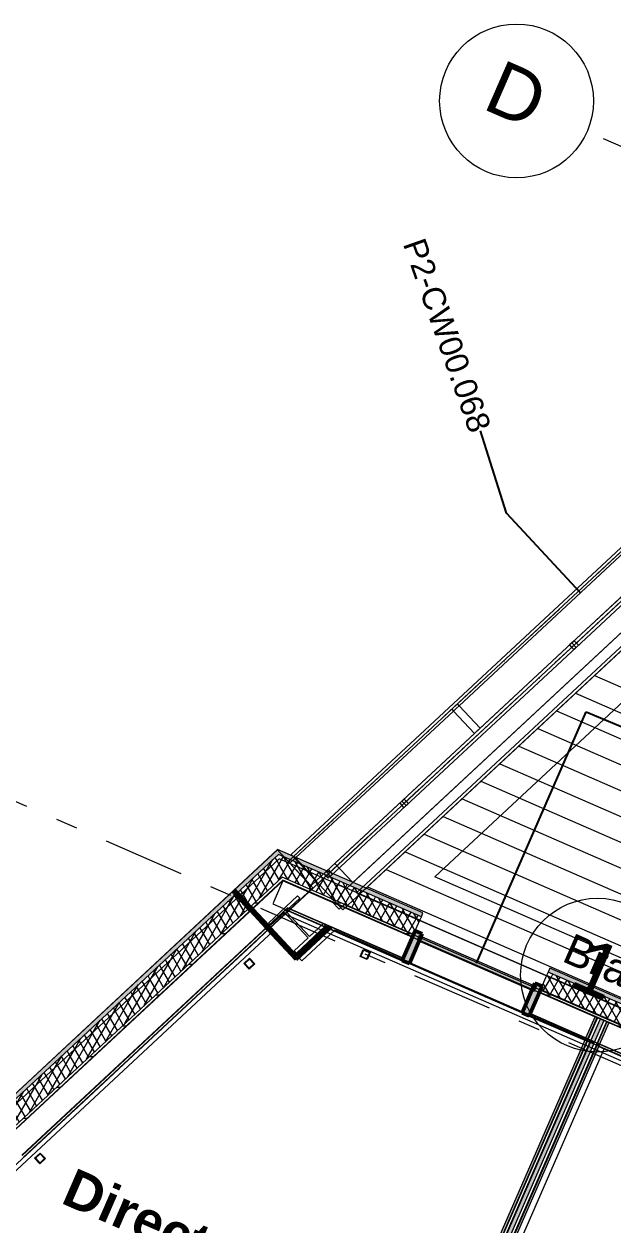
# Model space of a CAD drawing. Header units: millimetres. Extents: x -50172 to 90294, y -80883 to 956680.
# Drawn here: x -4862 to -1032, y -6295 to 1514 of the extents above; entities that cross this region are included whole.
import ezdxf
from ezdxf.enums import TextEntityAlignment as Align

# ---------------------------------------------------------------- set-up
doc = ezdxf.new("R2010")
doc.units = ezdxf.units.MM
doc.header["$MEASUREMENT"] = 0
doc.linetypes.add('Dot & Dashed', pattern=[670.277762, 352.777767, -176.388884, 0, -141.111112])
doc.linetypes.add('Double Dashed', pattern=[1093.611073, 529.166651, -211.666656, 141.111112, -211.666656])
for name, color, linetype in [('A-15-MG_Structural_Grid', 7, 'Continuous'), ('A-25-M_Wall_Int', 7, 'Continuous'), ('COLUMN.IFC Import', 7, 'Continuous'), ('New_A-05-M_Gross_Int_Circulation', 7, 'Continuous'), ('New_A-15-MG_Structural_Grid_Phase_2', 7, 'Continuous'), ('New_A-20-M_Floor_Slab', 7, 'Continuous'), ('New_A-25-M_Curtain_Wall', 7, 'Continuous'), ('New_A-25-M_Wall_Ext', 7, 'Continuous'), ('New_A-25-M_Wall_Int', 7, 'Continuous'), ('New_A-35-M_FFE-Zone', 7, 'Continuous'), ('New_ArchiCAD Windows', 7, 'Continuous')]:
    doc.layers.add(name, color=color, linetype=linetype)
for name, color, linetype, lineweight, true_color in [('A-15-MG_Structural_Grid_Pen_No__163', 7, 'Continuous', 0, 0x750077), ('A-25-M_Curtain_Wall_Pen_No__46', 7, 'Continuous', 35, 0x444444), ('A-25-M_Wall_Ext_Pen_No__107', 7, 'Continuous', 15, 0xa6a6a6), ('A-25-M_Wall_Ext_Pen_No__27', 7, 'Continuous', 50, 0x2a2a2a), ('A-25-M_Wall_Int_Pen_No__107', 7, 'Continuous', 15, 0xa6a6a6), ('A-25-M_Wall_Int_Pen_No__27', 7, 'Continuous', 50, 0x2a2a2a), ('New_A-05-M_Gross_Int_Circulation_Pen_No__74', 7, 'Continuous', 20, 0x606060), ('New_A-15-MG_Structural_Grid_Phase_2_Pen_No__222', 7, 'Continuous', 13, 0x65af33), ('New_A-25-M_Curtain_Wall_Pen_No__144', 7, 'Continuous', 0, 0xc8c8c8), ('New_A-25-M_Curtain_Wall_Pen_No__165', 7, 'Continuous', 0, 0x006060), ('New_A-25-M_Curtain_Wall_Pen_No__27', 7, 'Continuous', 50, 0x2a2a2a), ('New_A-25-M_Curtain_Wall_Pen_No__69', 7, 'Continuous', 20, 0x606060), ('New_A-25-M_Wall_Ext_Pen_No__107', 7, 'Continuous', 15, 0xa6a6a6), ('New_A-25-M_Wall_Ext_Pen_No__64', 7, 'Continuous', 20, 0x606060), ('New_A-25-M_Wall_Int_Pen_No__107', 7, 'Continuous', 15, 0xa6a6a6), ('New_A-35-M_FFE-Zone_Pen_No__74', 7, 'Continuous', 20, 0x606060)]:
    doc.layers.add(name, color=color, linetype=linetype, lineweight=lineweight, true_color=true_color)
for name, color, linetype, lineweight in [('A-25-M_Curtain_Wall_Pen_No__85', 8, 'Continuous', 20), ('COLUMN.IFC Import_Pen_No__2', 8, 'Continuous', 15), ('New_A-20-M_Floor_Slab_Pen_No__89', 8, 'Continuous', 20), ('New_A-25-M_Curtain_Wall_Pen_No__1', 7, 'Continuous', 13), ('New_A-25-M_Curtain_Wall_Pen_No__87', 8, 'Continuous', 20), ('New_A-25-M_Curtain_Wall_Pen_No__90', 8, 'Continuous', 20), ('New_A-25-M_Wall_Ext_Pen_No__1', 7, 'Continuous', 13), ('New_A-25-M_Wall_Ext_Pen_No__16', 7, 'Continuous', 20), ('New_A-25-M_Wall_Ext_Pen_No__87', 8, 'Continuous', 20), ('New_A-25-M_Wall_Ext_Pen_No__89', 8, 'Continuous', 20), ('New_A-25-M_Wall_Int_Pen_No__1', 7, 'Continuous', 13), ('New_A-95-P_Drawing_Pen_No__101', 252, 'Continuous', 15), ('New_A-95-P_Text_1_50_GA_Pen_No__1', 7, 'Continuous', 13), ('New_ArchiCAD Windows_Pen_No__1', 7, 'Continuous', 13), ('New_ArchiCAD Zone Stamps_Pen_No__9', 7, 'Continuous', 13)]:
    doc.layers.add(name, color=color, linetype=linetype, lineweight=lineweight)
doc.styles.add('GENERATED_STYLE_2', font='')
doc.styles.add('GENERATED_STYLE_3', font='')
doc.styles.add('GENERATED_STYLE_4', font='')
doc.styles.get('GENERATED_STYLE_2').set_extended_font_data('Arial', bold=True)
doc.styles.get('GENERATED_STYLE_3').set_extended_font_data('Arial')
doc.styles.get('GENERATED_STYLE_4').set_extended_font_data('Swis721 BT')
doc.dimstyles.new('GENERATED_STYLE__3', dxfattribs={"dimtxt": 0.18, "dimasz": 273.6, "dimexe": 0.18, "dimexo": 0.0625, "dimgap": 0.09, "dimtad": 0, "dimtih": 1, "dimtoh": 1, "dimdec": 4, "dimzin": 0, "dimdsep": 46, "dimcen": 0.09, "dimadec": 0, "dimazin": 0, "dimtfac": 1, "dimtdec": 4, "dimtmove": 0, "dimatfit": 3, "dimldrblk": 'ARROWHEAD_5', "dimfxl": 1, "dimtolj": 1, "dimtzin": 0, "dimarcsym": 0})
pattern_1 = [(60, (0, 0), (-43.30127, 25), []), (120, (0, 0), (43.30127, 25), [])]
pattern_2 = [(0, (0, 0), (0, 200), [])]
pattern_3 = [(156.4404, (0, 0), (69.2305, 158.7675), [0, -100]), (156.4404, (-80.45, -59.4), (69.2305, 158.7675), [0, -100])]
pattern_4 = [(222.9404, (0, 0), (-117.9937, 126.797), [0, -100]), (222.9404, (22.4, -97.46), (-117.9937, 126.797), [0, -100])]

# ---------------------------------------------------------------- blocks, each defined once
blk = doc.blocks.new('Slab_1_1', base_point=(1113.4, -956.2))
at = {"layer": 'New_A-20-M_Floor_Slab_Pen_No__89', "linetype": 'Continuous', "flags": 128}
blk.add_lwpolyline([(1113.4, -956.2), (3479, -1987.7), (1824.4, -5782.2), (1506.5, -5643.6), (1507.3, -5641.7), (1507.2, -5641.7), (1420.6, -5840.5), (503.9, -5440.8), (589.8, -5243.8), (-2191, -4031.3)], close=True, dxfattribs=at)
blk = doc.blocks.new('Slab_2_1', base_point=(1063.1, -661.5))
at = {"layer": 'New_A-20-M_Floor_Slab_Pen_No__89', "linetype": 'Continuous', "flags": 128}
blk.add_lwpolyline([(1063.1, -661.5), (-2680.4, -4145.2), (240.7, -5418.9), (1615.7, -6018.5), (1636.5, -5970.8), (2036, -6145), (3889.6, -1894)], close=True, dxfattribs=at)
blk = doc.blocks.new('Director of Ops_INB 2112_8_1', base_point=(-3846.6, -7415))
at = {"layer": 'New_A-35-M_FFE-Zone_Pen_No__74', "linetype": 'Continuous'}
for p, q in [((-3238.4, -4381.2), (-6623.1, -7530.9)), ((-3056.1, -4577.1), (-3238.4, -4381.2)), ((-2841.8, -4377.6), (-3056.1, -4577.1)), ((-1180, -5102.2), (-2841.8, -4377.6)), ((-2939.5, -9137.2), (-1180, -5102.2))]:
    blk.add_line(p, q, dxfattribs=at)
at = {"layer": 'New_ArchiCAD Zone Stamps_Pen_No__9'}
for tag, height, style, p in [('ROOM_NAME', 250, 'GENERATED_STYLE_2', (-4531, -5920)), ('zoneNameLine2', 250, 'GENERATED_STYLE_2', (-4719.5, -6352.2)), ('ROOM_NUMBER', 200, 'GENERATED_STYLE_3', (-4907.9, -6772.9)), ('measuredAreaCode', 200, 'GENERATED_STYLE_3', (-5064.9, -7133)), ('DUMMY_649', 200, 'GENERATED_STYLE_3', (-4757.5, -7267)), ('DUMMY_650', 200, 'GENERATED_STYLE_3', (-4268.2, -7480.4)), ('DUMMY_651', 133.3, 'GENERATED_STYLE_3', (-3988.9, -7587))]:
    blk.add_attdef(tag, text='', height=height, rotation=336.44041, dxfattribs=dict(at, style=style)).set_placement(p, align=Align.TOP_LEFT)
blk = doc.blocks.new('PA_Waiting_INB 2110_10_1', base_point=(-1510.8, -9767.7))
at = {"layer": 'New_A-05-M_Gross_Int_Circulation_Pen_No__74', "linetype": 'Continuous'}
for p, q in [((-1090.5, -5147.1), (-4688.8, -13399)), ((1849.2, -6429), (-1090.5, -5147.1))]:
    blk.add_line(p, q, dxfattribs=at)
at = {"layer": 'New_ArchiCAD Zone Stamps_Pen_No__9'}
for tag, height, style, p in [('ROOM_NAME', 250, 'GENERATED_STYLE_2', (-1863.3, -8417.5)), ('zoneNameLine2', 250, 'GENERATED_STYLE_2', (-2051.7, -8849.7)), ('ROOM_NUMBER', 200, 'GENERATED_STYLE_3', (-2240.1, -9270.4)), ('measuredAreaCode', 200, 'GENERATED_STYLE_3', (-2397.1, -9630.5)), ('DUMMY_649', 200, 'GENERATED_STYLE_3', (-2089.7, -9764.5)), ('DUMMY_650', 200, 'GENERATED_STYLE_3', (-1600.4, -9977.9)), ('DUMMY_651', 133.3, 'GENERATED_STYLE_3', (-1321.1, -10084.5))]:
    blk.add_attdef(tag, text='', height=height, rotation=336.44041, dxfattribs=dict(at, style=style)).set_placement(p, align=Align.TOP_LEFT)
blk = doc.blocks.new('Wall_7_1', base_point=(-2858.3, -4193.6))
at = {"layer": 'New_A-25-M_Wall_Ext_Pen_No__87', "linetype": 'Continuous', "flags": 128}
for points in [[(977.2, -624.1), (-2766.1, -4107.8)], [(-2700.2, -4136.5), (1043.2, -652.8)], [(-2846, -4182), (-2858.3, -4193.6)], [(-2858.3, -4193.6), (-2813.4, -4241.9)], [(-2813.4, -4241.9), (-2780, -4210.8)]]:
    blk.add_lwpolyline(points, dxfattribs=at)
blk = doc.blocks.new('Wall_8_1', base_point=(-2824.9, -4082.2))
at = {"layer": 'New_A-25-M_Wall_Ext_Pen_No__87', "linetype": 'Continuous', "flags": 128}
for points in [[(-2825.7, -4084), (-2864.9, -4173.8)], [(-2824.9, -4082.2), (-2825.7, -4084)], [(-2766.1, -4107.8), (-2824.9, -4082.2)], [(2015.2, -6192.7), (-2700.2, -4136.5)], [(-2864.9, -4173.8), (-2846, -4182)], [(-2780, -4210.8), (1975.2, -6284.3)]]:
    blk.add_lwpolyline(points, dxfattribs=at)
blk = doc.blocks.new('Slab_4_1', base_point=(-34879.7, -33019))
at = {"layer": 'New_A-20-M_Floor_Slab_Pen_No__89', "linetype": 'Continuous', "flags": 128}
blk.add_lwpolyline([(10933.1, -26822.8), (1863.4, -22868), (9871.7, -4502.5), (4224.7, -2040.2), (4133, -2000.1), (2145.4, -6558.2), (-3142, -4252.6), (-10743.6, -11326.4), (-11126.4, -10915), (-34879.7, -33019)], dxfattribs=at)
blk = doc.blocks.new('Slab_15_1', base_point=(4125, -1996.7))
at = {"layer": 'New_A-20-M_Floor_Slab_Pen_No__89', "linetype": 'Continuous', "flags": 128}
blk.add_lwpolyline([(4125, -1996.7), (827.5, -558.8), (-3165, -4274), (2126, -6581.1)], close=True, dxfattribs=at)
blk = doc.blocks.new('Slab_16_1', base_point=(-2724.6, -4069.1))
at = {"layer": 'New_A-25-M_Wall_Ext_Pen_No__89', "linetype": 'Continuous', "flags": 128}
blk.add_lwpolyline([(-2724.6, -4069.1), (977.2, -624.1), (861, -499.2), (-2840.9, -3944.3)], close=True, dxfattribs=at)
blk = doc.blocks.new('Curtain Wall_13_1')
at = {"layer": 'New_A-25-M_Curtain_Wall_Pen_No__87', "linetype": 'Continuous', "flags": 128}
for points in [[(601.7, -467.3), (565.1, -501.4), (-2033.2, -2919.3), (-2051.5, -2936.3), (-2069.8, -2953.4), (-3096.5, -3908.7), (-3133.1, -3942.8)], [(-2044.1, -2907.6), (554.2, -489.7)], [(737.9, -613.7), (701.3, -647.8), (-1897, -3065.7), (-1915.3, -3082.7), (-1933.6, -3099.8), (-2960.2, -4055.1), (-2996.8, -4089.2)], [(-3107.4, -3897), (-2080.7, -2941.6)], [(-2044.1, -2907.6), (-2080.7, -2941.6)], [(-2080.7, -2941.6), (-2069.8, -2953.4)], [(-2069.8, -2953.4), (-1933.6, -3099.8)], [(-2033.2, -2919.3), (-2044.1, -2907.6)], [(-2033.2, -2919.3), (-1897, -3065.7)], [(-3144, -3931.1), (-3107.4, -3897)], [(-3107.4, -3897), (-3096.5, -3908.7)], [(-3133.1, -3942.8), (-3144, -3931.1)], [(-3133.1, -3942.8), (-3133.1, -3942.8)], [(-2996.8, -4089.2), (-3133.1, -3942.8)], [(-3096.5, -3908.7), (-2960.2, -4055.1)], [(-2996.8, -4089.2), (-2996.8, -4089.2)]]:
    blk.add_lwpolyline(points, dxfattribs=at)
blk = doc.blocks.new('*X448')
at = {"layer": 'New_A-25-M_Wall_Int_Pen_No__107', "linetype": 'Continuous'}
blk.add_hatch(color=256, dxfattribs=at).paths.add_polyline_path([(-1181.3, -5109.7), (-2256.3, -7575), (-2233.4, -7585), (-1158.4, -5119.7)])
blk = doc.blocks.new('Wall_112_1', base_point=(-1056.7, -4979.2))
at = {"layer": 'New_A-25-M_Wall_Int_Pen_No__107', "linetype": 'Continuous'}
for points in [[(-2291.1, -7559.8), (-2277.4, -7565.8), (-1202.4, -5100.6), (-1216.1, -5094.6)], [(-1138.2, -5128.5), (-2213.2, -7593.8), (-2199.4, -7599.8), (-1124.5, -5134.5)]]:
    blk.add_hatch(color=256, dxfattribs=at).paths.add_polyline_path(points)
at = {"layer": 'New_A-25-M_Wall_Int_Pen_No__107', "linetype": 'Continuous', "lineweight": 0, "true_color": 0x535353}
for points in [[(-1202.4, -5100.6), (-2277.4, -7565.8), (-2274.6, -7567), (-1199.6, -5101.8)], [(-1141, -5127.3), (-2215.9, -7592.6), (-2213.2, -7593.8), (-1138.2, -5128.5)]]:
    blk.add_hatch(color=251, dxfattribs=at).paths.add_polyline_path(points)
at = {"layer": 'New_A-25-M_Wall_Int_Pen_No__1', "linetype": 'Continuous'}
for p, q in [((-1202.4, -5100.6), (-2277.4, -7565.8)), ((-1199.6, -5101.8), (-2274.6, -7567)), ((-1181.3, -5109.7), (-2256.3, -7575)), ((-1158.4, -5119.7), (-2233.4, -7585)), ((-1141, -5127.3), (-2215.9, -7592.6)), ((-1138.2, -5128.5), (-2213.2, -7593.8))]:
    blk.add_line(p, q, dxfattribs=at)
at = {"layer": 'New_A-25-M_Wall_Int_Pen_No__1', "linetype": 'Continuous', "flags": 128}
for points in [[(-1216.1, -5094.6), (-2291.1, -7559.8)], [(-2199.4, -7599.8), (-1124.5, -5134.5)]]:
    blk.add_lwpolyline(points, dxfattribs=at)
at = {"layer": 'New_A-25-M_Wall_Int', "color": 250, "lineweight": 50, "true_color": 0x2a2a2a}
blk.add_blockref('*X448', (0, 0), dxfattribs=at)
blk = doc.blocks.new('Wall_237_1', base_point=(-3214.8, -3855))
at = {"layer": 'A-25-M_Wall_Ext_Pen_No__107', "linetype": 'Continuous'}
for points in [[(-3487.1, -4145.2), (-3476.1, -4135), (-3494.5, -4115.2), (-3505.5, -4125.4)], [(-3470.1, -4163.5), (-3459.1, -4153.3), (-3476.1, -4135), (-3487.1, -4145.2)], [(-3401.9, -4236.7), (-3391, -4226.5), (-3459.1, -4153.3), (-3470.1, -4163.5)], [(-3389.7, -4249.9), (-3378.7, -4239.7), (-3391, -4226.5), (-3401.9, -4236.7)], [(-3388.3, -4251.3), (-3377.3, -4241.1), (-3378.7, -4239.7), (-3389.7, -4249.9)], [(-3286.1, -4361.1), (-3275.2, -4350.9), (-3377.3, -4241.1), (-3388.3, -4251.3)], [(-3284.8, -4362.6), (-3273.8, -4352.4), (-3275.2, -4350.9), (-3286.1, -4361.1)], [(-3274.6, -4373.6), (-3263.6, -4363.4), (-3273.8, -4352.4), (-3284.8, -4362.6)]]:
    blk.add_hatch(color=256, dxfattribs=at).paths.add_polyline_path(points)
at = {"layer": 'A-25-M_Wall_Ext_Pen_No__27', "linetype": 'Continuous'}
for p, q in [((-3505.5, -4125.4), (-3487.1, -4145.2)), ((-3476.1, -4135), (-3494.5, -4115.2)), ((-3459.1, -4153.3), (-3476.1, -4135)), ((-3487.1, -4145.2), (-3470.1, -4163.5)), ((-3470.1, -4163.5), (-3401.9, -4236.7)), ((-3391, -4226.5), (-3459.1, -4153.3)), ((-3401.9, -4236.7), (-3389.7, -4249.9)), ((-3378.7, -4239.7), (-3391, -4226.5)), ((-3389.7, -4249.9), (-3388.3, -4251.3)), ((-3388.3, -4251.3), (-3286.1, -4361.1)), ((-3377.3, -4241.1), (-3378.7, -4239.7)), ((-3275.2, -4350.9), (-3377.3, -4241.1)), ((-3286.1, -4361.1), (-3284.8, -4362.6)), ((-3284.8, -4362.6), (-3274.6, -4373.6)), ((-3273.8, -4352.4), (-3275.2, -4350.9)), ((-3263.6, -4363.4), (-3273.8, -4352.4))]:
    blk.add_line(p, q, dxfattribs=at)
at = {"layer": 'New_A-25-M_Wall_Ext_Pen_No__87', "linetype": 'Continuous', "flags": 128}
for points in [[(-3214.8, -3855), (-5096, -5605.5)], [(-3214.8, -3855), (-3196.4, -3874.7)], [(-3196.4, -3874.7), (-3179.4, -3893)], [(-3179.4, -3893), (-3111.3, -3966.2)], [(-3111.3, -3966.2), (-3099, -3979.4)], [(-3099, -3979.4), (-3097.7, -3980.9)], [(-3097.7, -3980.9), (-2995.5, -4090.7)], [(-3263.6, -4363.4), (-2983.9, -4103.1)], [(-2995.5, -4090.7), (-2994.1, -4092.1)], [(-2994.1, -4092.1), (-2983.9, -4103.1)], [(-4865, -5853.7), (-3274.6, -4373.6)]]:
    blk.add_lwpolyline(points, dxfattribs=at)
blk = doc.blocks.new('Wall_375_1', base_point=(-3494.5, -4115.2))
at = {"layer": 'A-25-M_Wall_Int_Pen_No__107', "linetype": 'Continuous'}
blk.add_hatch(color=256, dxfattribs=at).paths.add_polyline_path([(-3274.6, -4373.6), (-3092.3, -4569.5), (-3091.5, -4548.3), (-3263.6, -4363.4)])
at = {"layer": 'A-25-M_Wall_Int_Pen_No__27', "linetype": 'Continuous', "flags": 128}
for points in [[(-3091.5, -4548.3), (-3263.6, -4363.4)], [(-3274.6, -4373.6), (-3092.3, -4569.5)]]:
    blk.add_lwpolyline(points, dxfattribs=at)
blk = doc.blocks.new('Wall_376_1', base_point=(-3091.5, -4548.3))
at = {"layer": 'A-25-M_Wall_Int_Pen_No__107', "linetype": 'Continuous'}
blk.add_hatch(color=256, dxfattribs=at).paths.add_polyline_path([(-3092.3, -4569.5), (-2877.5, -4370.1), (-2892.5, -4363.6), (-3091.5, -4548.3)])
at = {"layer": 'A-25-M_Wall_Int_Pen_No__27', "linetype": 'Continuous', "flags": 128}
for points in [[(-3092.3, -4569.5), (-2877.5, -4370.1)], [(-2892.5, -4363.6), (-3091.5, -4548.3)]]:
    blk.add_lwpolyline(points, dxfattribs=at)
blk = doc.blocks.new('*X892')
at = {"layer": 'New_A-25-M_Wall_Ext_Pen_No__107', "linetype": 'Continuous'}
blk.add_hatch(color=256, dxfattribs=at).paths.add_polyline_path([(-1115.4, -4958.5), (-1092.4, -4968.5), (-1091.6, -4966.7), (-1114.6, -4956.7)])
blk = doc.blocks.new('*X893')
at = {"layer": 'New_A-25-M_Wall_Ext_Pen_No__107', "linetype": 'Continuous'}
blk.add_hatch(color=256, dxfattribs=at).paths.add_polyline_path([(-1173.7, -5092.3), (-1150.8, -5102.3), (-1092.4, -4968.5), (-1115.4, -4958.5)])
blk = doc.blocks.new('*X894')
at = {"layer": 'New_A-25-M_Wall_Ext_Pen_No__107', "linetype": 'Continuous'}
blk.add_hatch(color=256, dxfattribs=at).paths.add_polyline_path([(-1174.5, -5094.2), (-1151.6, -5104.2), (-1150.8, -5102.3), (-1173.7, -5092.3)])
blk = doc.blocks.new('*X895')
at = {"layer": 'New_A-25-M_Wall_Ext_Pen_No__107', "linetype": 'Continuous'}
blk.add_hatch(color=256, dxfattribs=at).paths.add_polyline_path([(-1180.5, -5107.9), (-1157.6, -5117.9), (-1151.6, -5104.2), (-1174.5, -5094.2)])
blk = doc.blocks.new('Wall_394_1', base_point=(2060.1, -6341))
at = {"layer": 'New_A-25-M_Wall_Ext_Pen_No__107', "linetype": 'Continuous'}
for points in [[(-1208.6, -5077.1), (-1194.8, -5083.1), (-1136.4, -4949.3), (-1150.2, -4943.3)], [(-1150.2, -4943.3), (-1136.4, -4949.3), (-1135.6, -4947.5), (-1149.4, -4941.5)], [(-1130.6, -5111.1), (-1116.9, -5117.1), (-1058.5, -4983.3), (-1072.3, -4977.3)], [(-1072.3, -4977.3), (-1058.5, -4983.3), (-1057.7, -4981.4), (-1071.5, -4975.5)], [(-1215.3, -5092.7), (-1201.6, -5098.7), (-1195.6, -5085), (-1209.4, -5079)], [(-1209.4, -5079), (-1195.6, -5085), (-1194.8, -5083.1), (-1208.6, -5077.1)], [(-1137.4, -5126.7), (-1123.7, -5132.7), (-1117.7, -5118.9), (-1131.4, -5112.9)], [(-1131.4, -5112.9), (-1117.7, -5118.9), (-1116.9, -5117.1), (-1130.6, -5111.1)]]:
    blk.add_hatch(color=256, dxfattribs=at).paths.add_polyline_path(points)
at = {"layer": 'New_A-25-M_Wall_Ext_Pen_No__107', "linetype": 'Continuous', "lineweight": 0, "true_color": 0x535353}
for points in [[(-1194.8, -5083.1), (-1192.1, -5084.3), (-1133.7, -4950.5), (-1136.4, -4949.3)], [(-1136.4, -4949.3), (-1133.7, -4950.5), (-1132.9, -4948.7), (-1135.6, -4947.5)], [(-1133.4, -5109.9), (-1130.6, -5111.1), (-1072.3, -4977.3), (-1075, -4976.1)], [(-1075, -4976.1), (-1072.3, -4977.3), (-1071.5, -4975.5), (-1074.2, -4974.3)], [(-1201.6, -5098.7), (-1198.8, -5099.9), (-1192.9, -5086.2), (-1195.6, -5085)], [(-1195.6, -5085), (-1192.9, -5086.2), (-1192.1, -5084.3), (-1194.8, -5083.1)], [(-1140.2, -5125.5), (-1137.4, -5126.7), (-1131.4, -5112.9), (-1134.2, -5111.7)], [(-1134.2, -5111.7), (-1131.4, -5112.9), (-1130.6, -5111.1), (-1133.4, -5109.9)]]:
    blk.add_hatch(color=251, dxfattribs=at).paths.add_polyline_path(points)
at = {"layer": 'New_A-25-M_Wall_Ext_Pen_No__1', "linetype": 'Continuous'}
for p, q in [((-1150.2, -4943.3), (-1208.6, -5077.1)), ((-1136.4, -4949.3), (-1194.8, -5083.1)), ((-1192.1, -5084.3), (-1133.7, -4950.5)), ((-1173.7, -5092.3), (-1115.4, -4958.5)), ((-1150.8, -5102.3), (-1092.4, -4968.5)), ((-1149.4, -4941.5), (-1150.2, -4943.3)), ((-1135.6, -4947.5), (-1136.4, -4949.3)), ((-1133.7, -4950.5), (-1132.9, -4948.7)), ((-1133.4, -5109.9), (-1075, -4976.1)), ((-1130.6, -5111.1), (-1072.3, -4977.3)), ((-1116.9, -5117.1), (-1058.5, -4983.3)), ((-1115.4, -4958.5), (-1114.6, -4956.7)), ((-1092.4, -4968.5), (-1091.6, -4966.7)), ((-1075, -4976.1), (-1074.2, -4974.3)), ((-1072.3, -4977.3), (-1071.5, -4975.5)), ((-1058.5, -4983.3), (-1057.7, -4981.4)), ((-1209.4, -5079), (-1215.3, -5092.7)), ((-1208.6, -5077.1), (-1209.4, -5079)), ((-1195.6, -5085), (-1201.6, -5098.7)), ((-1198.8, -5099.9), (-1192.9, -5086.2)), ((-1194.8, -5083.1), (-1195.6, -5085)), ((-1192.9, -5086.2), (-1192.1, -5084.3)), ((-1180.5, -5107.9), (-1174.5, -5094.2)), ((-1174.5, -5094.2), (-1173.7, -5092.3)), ((-1157.6, -5117.9), (-1151.6, -5104.2)), ((-1151.6, -5104.2), (-1150.8, -5102.3)), ((-1140.2, -5125.5), (-1134.2, -5111.7)), ((-1137.4, -5126.7), (-1131.4, -5112.9)), ((-1134.2, -5111.7), (-1133.4, -5109.9)), ((-1131.4, -5112.9), (-1130.6, -5111.1)), ((-1123.7, -5132.7), (-1117.7, -5118.9)), ((-1117.7, -5118.9), (-1116.9, -5117.1))]:
    blk.add_line(p, q, dxfattribs=at)
at = {"layer": 'New_A-25-M_Wall_Ext_Pen_No__87', "linetype": 'Continuous', "flags": 128}
for points in [[(-3179.1, -4058.6), (-3237.5, -4192.4)], [(-3178.3, -4056.8), (-3179.1, -4058.6)], [(-1149.4, -4941.5), (-3178.3, -4056.8)], [(-3238.3, -4194.3), (-3244.3, -4208)], [(-3244.3, -4208), (-1215.3, -5092.7)], [(-3237.5, -4192.4), (-3238.3, -4194.3)], [(2060.1, -6341), (-1057.7, -4981.4)], [(-1123.7, -5132.7), (2145.4, -6558.2)]]:
    blk.add_lwpolyline(points, dxfattribs=at)
at = {"layer": 'New_A-25-M_Wall_Ext', "color": 250, "lineweight": 50, "true_color": 0x2a2a2a}
for name in ['*X893', '*X892', '*X895', '*X894']:
    blk.add_blockref(name, (0, 0), dxfattribs=at)
blk = doc.blocks.new('Standard grid marker')
at = {"layer": 'A-15-MG_Structural_Grid_Pen_No__163', "linetype": 'Continuous'}
blk.add_circle((31226, 0), 500, dxfattribs=at)
at = {"layer": 'A-15-MG_Structural_Grid_Pen_No__163', "style": 'GENERATED_STYLE_4'}
for tag, p in [('AC_MarkerText_1_0', (-500, 41.2)), ('AC_MarkerText_1_1', (31226, 41.2))]:
    blk.add_attdef(tag, text='', height=350, rotation=90, dxfattribs=at).set_placement(p, align=Align.MIDDLE_CENTER)
blk = doc.blocks.new('Standard grid marker_3')
at = {"layer": 'A-15-MG_Structural_Grid_Pen_No__163', "linetype": 'Double Dashed'}
blk.add_line((1000, 0), (0, 0), dxfattribs=at)
at = {"layer": 'A-15-MG_Structural_Grid_Pen_No__163', "linetype": 'Continuous'}
blk.add_circle((-500, 0), 500, dxfattribs=at)
at = {"layer": 'A-15-MG_Structural_Grid_Pen_No__163', "style": 'GENERATED_STYLE_4'}
for tag, p in [('AC_MarkerText_1_0', (-500, 43.4)), ('AC_MarkerText_1_1', (75754.8, 43.4))]:
    blk.add_attdef(tag, text='', height=350, rotation=360, dxfattribs=at).set_placement(p, align=Align.MIDDLE_CENTER)
blk = doc.blocks.new('Railing Horizontal 19_5')
at = {"layer": 'New_A-25-M_Wall_Ext_Pen_No__16', "linetype": 'Dot & Dashed'}
blk.add_line((0, 0), (1510, 0), dxfattribs=at)
at = {"layer": 'New_A-25-M_Wall_Ext_Pen_No__64', "linetype": 'Continuous'}
for p, q in [((20, 20), (-20, 20)), ((-20, 20), (-20, -20)), ((0, 20), (0, -20)), ((1510, 20), (0, 20)), ((20, -20), (20, 20)), ((1530, 20), (1490, 20)), ((1490, 20), (1490, -20)), ((1510, -20), (1510, 20)), ((1530, -20), (1530, 20)), ((-20, -20), (20, -20)), ((0, -20), (1510, -20)), ((1490, -20), (1530, -20))]:
    blk.add_line(p, q, dxfattribs=at)
blk = doc.blocks.new('Railing Horizontal 19_6')
at = {"layer": 'New_A-25-M_Wall_Ext_Pen_No__16', "linetype": 'Dot & Dashed'}
blk.add_line((0, 0), (672.9, 0), dxfattribs=at)
at = {"layer": 'New_A-25-M_Wall_Ext_Pen_No__64', "linetype": 'Continuous'}
for p, q in [((20, 20), (-20, 20)), ((-20, 20), (-20, -20)), ((0, 20), (0, -20)), ((672.9, 20), (0, 20)), ((20, -20), (20, 20)), ((692.9, 20), (652.9, 20)), ((652.9, 20), (652.9, -20)), ((672.9, -20), (672.9, 20)), ((692.9, -20), (692.9, 20)), ((-20, -20), (20, -20)), ((0, -20), (672.9, -20)), ((652.9, -20), (692.9, -20))]:
    blk.add_line(p, q, dxfattribs=at)
blk = doc.blocks.new('Standard grid marker_23')
at = {"layer": 'New_A-15-MG_Structural_Grid_Phase_2_Pen_No__222', "linetype": 'Double Dashed'}
blk.add_line((2642.7, 0), (48997.9, 0), dxfattribs=at)
at = {"layer": 'New_A-15-MG_Structural_Grid_Phase_2_Pen_No__222', "style": 'GENERATED_STYLE_4'}
blk.add_attdef('AC_MarkerText_1', text='', height=350, rotation=113.5, dxfattribs=at).set_placement((-500, -1294.1), align=Align.MIDDLE_CENTER)
blk = doc.blocks.new('Discrete Accessory 197')
at = {"layer": 'COLUMN.IFC Import_Pen_No__2', "linetype": 'Continuous'}
for p, q in [((-25, 25), (25, 25)), ((-25, -25), (-25, 25)), ((-21, 21), (-21, -21)), ((21, 21), (-21, 21)), ((21, -21), (21, 21)), ((25, 25), (25, -25)), ((25, -25), (-25, -25)), ((-21, -21), (21, -21))]:
    blk.add_line(p, q, dxfattribs=at)
blk = doc.blocks.new('Discrete Accessory 240')
at = {"layer": 'COLUMN.IFC Import_Pen_No__2', "linetype": 'Continuous'}
for p, q in [((-25, 25), (25, 25)), ((-25, -25), (-25, 25)), ((-21, 21), (-21, -21)), ((21, 21), (-21, 21)), ((21, -21), (21, 21)), ((25, 25), (25, -25)), ((25, -25), (-25, -25)), ((-21, -21), (21, -21))]:
    blk.add_line(p, q, dxfattribs=at)
blk = doc.blocks.new('Discrete Accessory 241')
at = {"layer": 'COLUMN.IFC Import_Pen_No__2', "linetype": 'Continuous'}
for p, q in [((-25, 25), (25, 25)), ((-25, -25), (-25, 25)), ((-21, 21), (-21, -21)), ((21, 21), (-21, 21)), ((21, -21), (21, 21)), ((25, 25), (25, -25)), ((25, -25), (-25, -25)), ((-21, -21), (21, -21))]:
    blk.add_line(p, q, dxfattribs=at)
blk = doc.blocks.new('Column 98')
at = {"layer": 'COLUMN.IFC Import_Pen_No__2', "linetype": 'Continuous'}
for p, q in [((-129.4, 133.35), (129.4, 133.35)), ((-129.4, 112.85), (-129.4, 133.35)), ((-6.4, 112.85), (-129.4, 112.85)), ((-6.4, -112.85), (-6.4, 112.85)), ((6.4, 112.85), (6.4, -112.85)), ((129.4, 112.85), (6.4, 112.85)), ((129.4, 133.35), (129.4, 112.85)), ((-129.4, -112.85), (-6.4, -112.85)), ((-129.4, -133.35), (-129.4, -112.85)), ((129.4, -133.35), (-129.4, -133.35)), ((6.4, -112.85), (129.4, -112.85)), ((129.4, -112.85), (129.4, -133.35))]:
    blk.add_line(p, q, dxfattribs=at)
blk = doc.blocks.new('Beam_2_1', base_point=(-3111.2, -3900.6))
at = {"layer": 'New_A-25-M_Curtain_Wall_Pen_No__69', "linetype": 'Dot & Dashed'}
blk.add_line((-3111.2, -3900.6), (936.9, -133.5), dxfattribs=at)
at = {"layer": 'New_A-25-M_Curtain_Wall_Pen_No__90', "linetype": 'Continuous'}
for p, q in [((-3124.4, -3886.4), (923.7, -119.4)), ((-2789.3, -4246.5), (1258.8, -479.5)), ((-2789.3, -4246.5), (-3124.4, -3886.4))]:
    blk.add_line(p, q, dxfattribs=at)
blk = doc.blocks.new('ARROWHEAD_5')
at = {"color": 0, "linetype": 'Continuous', "lineweight": 0}
blk.add_line((0, 0), (-1, 0), dxfattribs=at)
blk.add_solid([(-1, 0.2679), (0, 0), (-1, -0.2679), (-1, 0.2679)], dxfattribs=at)
blk = doc.blocks.new('Curtain Wall_22_1')
at = {"layer": 'New_A-25-M_Curtain_Wall_Pen_No__144', "linetype": 'Continuous'}
for points in [[(-2356.6, -4595.1), (-2272.7, -4402.6), (-2318.5, -4382.6), (-2402.5, -4575.1)], [(-1577.5, -4934.8), (-1493.5, -4742.3), (-1539.4, -4722.3), (-1623.3, -4914.8)]]:
    blk.add_hatch(color=256, dxfattribs=at).paths.add_polyline_path(points)
at = {"layer": 'New_A-25-M_Curtain_Wall_Pen_No__165', "linetype": 'Continuous', "lineweight": 0, "true_color": 0x001818}
blk.add_hatch(color=168, dxfattribs=at).paths.add_polyline_path([(-2306.4, -4442.4), (-1545.6, -4774.2), (-1532.8, -4744.8), (-2293.6, -4413.1)])
at = {"layer": 'New_A-25-M_Curtain_Wall_Pen_No__1', "linetype": 'Continuous'}
for p, q in [((-2293.6, -4413.1), (-2306.4, -4442.4)), ((-2306.4, -4442.4), (-1545.6, -4774.2)), ((-2293.6, -4413.1), (-1532.8, -4744.8)), ((-1532.8, -4744.8), (-1545.6, -4774.2))]:
    blk.add_line(p, q, dxfattribs=at)
at = {"layer": 'New_A-25-M_Curtain_Wall_Pen_No__27', "linetype": 'Continuous'}
for p, q in [((-2318.5, -4382.6), (-2402.5, -4575.1)), ((-2272.7, -4402.6), (-2356.6, -4595.1)), ((-2318.5, -4382.6), (-2272.7, -4402.6)), ((-2402.5, -4575.1), (-2356.6, -4595.1)), ((-1539.4, -4722.3), (-1623.3, -4914.8)), ((-1493.5, -4742.3), (-1577.5, -4934.8)), ((-1539.4, -4722.3), (-1493.5, -4742.3)), ((-1623.3, -4914.8), (-1577.5, -4934.8))]:
    blk.add_line(p, q, dxfattribs=at)
blk = doc.blocks.new('*X1335')
at = {"layer": 'New_A-25-M_Wall_Ext_Pen_No__107', "linetype": 'Continuous'}
blk.add_hatch(color=256, dxfattribs=at).paths.add_polyline_path([(-1181.3, -5109.7), (-1158.4, -5119.7), (-1152.4, -5106), (-1175.3, -5096)])
blk = doc.blocks.new('Rectangular Window Opening 19_8')
at = {"layer": 'New_ArchiCAD Windows_Pen_No__1', "linetype": 'Continuous'}
for p, q in [((-450, 324), (-450, 339)), ((-450, 322), (-450, 324)), ((-450, 172), (-450, 322)), ((450, 339), (450, 324)), ((450, 324), (450, 322)), ((450, 322), (450, 172)), ((-450, 170), (-450, 172)), ((-450, 152), (-450, 170)), ((450, 172), (450, 170)), ((450, 170), (450, 152)), ((-450, 52), (-450, 152)), ((450, 152), (450, 52)), ((-450, 27), (-450, 52)), ((-450, 0), (-450, 27)), ((450, 52), (450, 27)), ((450, 27), (450, 0))]:
    blk.add_line(p, q, dxfattribs=at)
blk = doc.blocks.new('Wall_455_1', base_point=(-3348.9, -3979.7))
at = {"layer": 'A-25-M_Wall_Ext_Pen_No__107', "linetype": 'Continuous'}
blk.add_hatch(color=256, dxfattribs=at).paths.add_polyline_path([(-2892.5, -4363.6), (-2877.5, -4370.1), (-2865.5, -4359), (-2880.5, -4352.4)])
at = {"layer": 'New_A-25-M_Wall_Ext_Pen_No__107', "linetype": 'Continuous'}
for points in [[(-2267.8, -4266.2), (-3213.6, -3853.8), (-3208.1, -3885.6), (-2278.5, -4290.9)], [(491.5, -5469.3), (-1442.8, -4625.9), (-1453.6, -4650.7), (480.7, -5494.1)], [(-1216.1, -5094.6), (-1202.4, -5100.6), (-1196.4, -5086.8), (-1210.2, -5080.8)], [(-1138.2, -5128.5), (-1124.5, -5134.5), (-1118.5, -5120.8), (-1132.2, -5114.8)]]:
    blk.add_hatch(color=256, dxfattribs=at).paths.add_polyline_path(points)
h = blk.add_hatch(dxfattribs=at)
h.set_pattern_fill('Batt_Insulation_0001', color=256, style=0, pattern_type=2)
h.set_pattern_definition(pattern_1)
h.paths.add_polyline_path([(-2278.5, -4290.9), (-3208.1, -3885.6), (-3203.1, -3915.1), (-2288.5, -4313.8)])
h = blk.add_hatch(dxfattribs=at)
h.set_pattern_fill('Batt_Insulation_0001', color=256, style=0, pattern_type=2)
h.set_pattern_definition(pattern_1)
h.paths.add_polyline_path([(-2288.5, -4313.8), (-3203.1, -3915.1), (-3183, -4032.9), (-2328.5, -4405.5)])
h = blk.add_hatch(dxfattribs=at)
h.set_pattern_fill('Plywood_0001', color=256, style=0, pattern_type=2)
h.set_pattern_definition(pattern_2)
h.paths.add_polyline_path([(-2328.5, -4405.5), (-3183, -4032.9), (-3179.3, -4054.1), (-2335.7, -4422)])
at = {"layer": 'New_A-25-M_Wall_Ext_Pen_No__107', "linetype": 'Continuous', "lineweight": 0, "true_color": 0x535353}
for points in [[(-2335.7, -4422), (-3179.3, -4054.1), (-3178.9, -4056.5), (-2336.5, -4423.8)], [(-2396.5, -4561.3), (-3148.7, -4233.3), (-3148.3, -4235.7), (-2397.3, -4563.2)], [(423.5, -5625.2), (-1510.7, -4781.7), (-1511.5, -4783.6), (422.7, -5627)], [(-1195.6, -5085), (-1571.5, -4921.1), (-1572.3, -4922.9), (-1196.4, -5086.8)], [(-1202.4, -5100.6), (-1199.6, -5101.8), (-1193.7, -5088), (-1196.4, -5086.8)], [(-1196.4, -5086.8), (-1193.7, -5088), (-1192.9, -5086.2), (-1195.6, -5085)], [(-1193.7, -5088), (362, -5766.3), (362.8, -5764.5), (-1192.9, -5086.2)], [(-1141, -5127.3), (-1138.2, -5128.5), (-1132.2, -5114.8), (-1135, -5113.6)]]:
    blk.add_hatch(color=251, dxfattribs=at).paths.add_polyline_path(points)
at = {"layer": 'New_A-25-M_Wall_Ext_Pen_No__107', "linetype": 'Continuous'}
h = blk.add_hatch(dxfattribs=at)
h.set_pattern_fill('Plaster_0001', color=256, style=0, pattern_type=2)
h.set_pattern_definition(pattern_3)
h.paths.add_polyline_path([(-2880.5, -4352.4), (-3148.3, -4235.7), (-3145.3, -4253.3), (-2892.5, -4363.6)])
h = blk.add_hatch(dxfattribs=at)
h.set_pattern_fill('Plaster_0001', color=256, style=0, pattern_type=2)
h.set_pattern_definition(pattern_3)
h.paths.add_polyline_path([(-2877.5, -4370.1), (-2403.3, -4576.9), (-2397.3, -4563.2), (-2865.5, -4359)])
h = blk.add_hatch(dxfattribs=at)
h.set_pattern_fill('Batt_Insulation_0001', color=256, style=0, pattern_type=2)
h.set_pattern_definition(pattern_1)
h.paths.add_polyline_path([(470.7, -5517), (-1463.6, -4673.6), (-1503.5, -4765.2), (430.7, -5608.7)])
h = blk.add_hatch(dxfattribs=at)
h.set_pattern_fill('Batt_Insulation_0001', color=256, style=0, pattern_type=2)
h.set_pattern_definition(pattern_1)
h.paths.add_polyline_path([(480.7, -5494.1), (-1453.6, -4650.7), (-1463.6, -4673.6), (470.7, -5517)])
h = blk.add_hatch(dxfattribs=at)
h.set_pattern_fill('Plywood_0001', color=256, style=0, pattern_type=2)
h.set_pattern_definition(pattern_2)
h.paths.add_polyline_path([(430.7, -5608.7), (-1503.5, -4765.2), (-1510.7, -4781.7), (423.5, -5625.2)])
h = blk.add_hatch(dxfattribs=at)
h.set_pattern_fill('Plaster_0001', color=256, style=0, pattern_type=2)
h.set_pattern_definition(pattern_3)
h.paths.add_polyline_path([(-1210.2, -5080.8), (-1572.3, -4922.9), (-1578.3, -4936.7), (-1216.1, -5094.6)])
h = blk.add_hatch(dxfattribs=at)
h.set_pattern_fill('Plaster_0001', color=256, style=0, pattern_type=2)
h.set_pattern_definition(pattern_3)
h.paths.add_polyline_path([(-1124.5, -5134.5), (356, -5780.1), (362, -5766.3), (-1118.5, -5120.8)])
at = {"layer": 'A-25-M_Wall_Ext_Pen_No__27', "linetype": 'Continuous'}
for p, q in [((-2880.5, -4352.4), (-2892.5, -4363.6)), ((-2877.5, -4370.1), (-2865.5, -4359))]:
    blk.add_line(p, q, dxfattribs=at)
at = {"layer": 'New_A-25-M_Wall_Ext_Pen_No__1', "linetype": 'Continuous'}
for p, q in [((-2278.5, -4290.9), (-3208.1, -3885.6)), ((-2288.5, -4313.8), (-3203.1, -3915.1)), ((-2328.5, -4405.5), (-3183, -4032.9)), ((-2335.7, -4422), (-3179.3, -4054.1)), ((-2336.5, -4423.8), (-3178.9, -4056.5)), ((-2396.5, -4561.3), (-3148.7, -4233.3)), ((-2880.5, -4352.4), (-3148.3, -4235.7)), ((-2865.5, -4359), (-2880.5, -4352.4)), ((-2397.3, -4563.2), (-2865.5, -4359)), ((470.7, -5517), (-1463.6, -4673.6)), ((480.7, -5494.1), (-1453.6, -4650.7)), ((422.7, -5627), (-1511.5, -4783.6)), ((423.5, -5625.2), (-1510.7, -4781.7)), ((430.7, -5608.7), (-1503.5, -4765.2)), ((-1210.2, -5080.8), (-1572.3, -4922.9)), ((-1195.6, -5085), (-1571.5, -4921.1)), ((-1210.2, -5080.8), (-1216.1, -5094.6)), ((-1196.4, -5086.8), (-1210.2, -5080.8)), ((-1196.4, -5086.8), (-1202.4, -5100.6)), ((-1199.6, -5101.8), (-1193.7, -5088)), ((-1192.9, -5086.2), (-1195.6, -5085)), ((-1175.3, -5096), (-1193.7, -5088)), ((362.8, -5764.5), (-1192.9, -5086.2)), ((-1181.3, -5109.7), (-1175.3, -5096)), ((-1152.4, -5106), (-1175.3, -5096)), ((-1158.4, -5119.7), (-1152.4, -5106)), ((-1135, -5113.6), (-1152.4, -5106)), ((-1141, -5127.3), (-1135, -5113.6)), ((-1138.2, -5128.5), (-1132.2, -5114.8)), ((-1118.5, -5120.8), (-1132.2, -5114.8)), ((-1124.5, -5134.5), (-1118.5, -5120.8)), ((362, -5766.3), (-1118.5, -5120.8))]:
    blk.add_line(p, q, dxfattribs=at)
at = {"layer": 'New_A-25-M_Wall_Ext_Pen_No__1', "linetype": 'Continuous', "flags": 128}
for points in [[(-2267.8, -4266.2), (-3213.6, -3853.8)], [(-3145.3, -4253.3), (-2892.5, -4363.6)], [(-2877.5, -4370.1), (-2403.3, -4576.9)], [(491.5, -5469.3), (-1442.8, -4625.9)], [(-1578.3, -4936.7), (-1216.1, -5094.6)], [(-1124.5, -5134.5), (356, -5780.1)]]:
    blk.add_lwpolyline(points, dxfattribs=at)
at = {"layer": 'New_A-25-M_Wall_Ext', "color": 250, "lineweight": 50, "true_color": 0x2a2a2a}
blk.add_blockref('*X1335', (0, 0), dxfattribs=at)
at = {"layer": 'New_ArchiCAD Windows', "color": 251, "linetype": 'Continuous', "lineweight": 20, "true_color": 0x606060, "zscale": 1000, "rotation": 156.4404115839914}
blk.add_blockref('Rectangular Window Opening 19_8', (-1855.3, -4446), dxfattribs=at)
blk = doc.blocks.new('Wall_456_1', base_point=(-3348.9, -3979.7))
at = {"layer": 'A-25-M_Wall_Ext_Pen_No__107', "linetype": 'Continuous'}
blk.add_hatch(color=256, dxfattribs=at).paths.add_polyline_path([(-3274.6, -4373.6), (-3263.6, -4363.4), (-3273.8, -4352.4), (-3284.8, -4362.6)])
at = {"layer": 'New_A-25-M_Wall_Ext_Pen_No__107', "linetype": 'Continuous'}
blk.add_hatch(color=256, dxfattribs=at).paths.add_polyline_path([(-3213.6, -3853.8), (-5096, -5605.5), (-5077.6, -5625.2), (-3208.1, -3885.6)])
h = blk.add_hatch(dxfattribs=at)
h.set_pattern_fill('Batt_Insulation_0001', color=256, style=0, pattern_type=2)
h.set_pattern_definition(pattern_1)
h.paths.add_polyline_path([(-3208.1, -3885.6), (-5077.6, -5625.2), (-5060.5, -5643.5), (-3203.1, -3915.1)])
h = blk.add_hatch(dxfattribs=at)
h.set_pattern_fill('Batt_Insulation_0001', color=256, style=0, pattern_type=2)
h.set_pattern_definition(pattern_1)
h.paths.add_polyline_path([(-3203.1, -3915.1), (-5060.5, -5643.5), (-4992.4, -5716.8), (-3183, -4032.9)])
h = blk.add_hatch(dxfattribs=at)
h.set_pattern_fill('Plywood_0001', color=256, style=0, pattern_type=2)
h.set_pattern_definition(pattern_2)
h.paths.add_polyline_path([(-3183, -4032.9), (-4992.4, -5716.8), (-4980.2, -5729.9), (-3179.3, -4054.1)])
at = {"layer": 'New_A-25-M_Wall_Ext_Pen_No__107', "linetype": 'Continuous', "lineweight": 0, "true_color": 0x535353}
for points in [[(-3179.3, -4054.1), (-4980.2, -5729.9), (-4978.8, -5731.4), (-3178.9, -4056.5)], [(-3148.7, -4233.3), (-4876.6, -5841.2), (-4875.3, -5842.7), (-3148.3, -4235.7)]]:
    blk.add_hatch(color=251, dxfattribs=at).paths.add_polyline_path(points)
at = {"layer": 'New_A-25-M_Wall_Ext_Pen_No__107', "linetype": 'Continuous'}
h = blk.add_hatch(dxfattribs=at)
h.set_pattern_fill('Plaster_0001', color=256, style=0, pattern_type=2)
h.set_pattern_definition(pattern_4)
h.paths.add_polyline_path([(-3263.6, -4363.4), (-3145.3, -4253.3), (-3148.3, -4235.7), (-3273.8, -4352.4)])
h = blk.add_hatch(dxfattribs=at)
h.set_pattern_fill('Plaster_0001', color=256, style=0, pattern_type=2)
h.set_pattern_definition(pattern_4)
h.paths.add_polyline_path([(-3284.8, -4362.6), (-4875.3, -5842.7), (-4865, -5853.7), (-3274.6, -4373.6)])
at = {"layer": 'A-25-M_Wall_Ext_Pen_No__27', "linetype": 'Continuous'}
for p, q in [((-3284.8, -4362.6), (-3274.6, -4373.6)), ((-3263.6, -4363.4), (-3273.8, -4352.4))]:
    blk.add_line(p, q, dxfattribs=at)
at = {"layer": 'New_A-25-M_Wall_Ext_Pen_No__1', "linetype": 'Continuous'}
for p, q in [((-3208.1, -3885.6), (-5077.6, -5625.2)), ((-3203.1, -3915.1), (-5060.5, -5643.5)), ((-3183, -4032.9), (-4992.4, -5716.8)), ((-3179.3, -4054.1), (-4980.2, -5729.9)), ((-3178.9, -4056.5), (-4978.8, -5731.4)), ((-3148.7, -4233.3), (-4876.6, -5841.2)), ((-3148.3, -4235.7), (-3273.8, -4352.4)), ((-3284.8, -4362.6), (-4875.3, -5842.7)), ((-3273.8, -4352.4), (-3284.8, -4362.6))]:
    blk.add_line(p, q, dxfattribs=at)
at = {"layer": 'New_A-25-M_Wall_Ext_Pen_No__1', "linetype": 'Continuous', "flags": 128}
for points in [[(-3213.6, -3853.8), (-5096, -5605.5)], [(-3263.6, -4363.4), (-3145.3, -4253.3)], [(-4865, -5853.7), (-3274.6, -4373.6)]]:
    blk.add_lwpolyline(points, dxfattribs=at)
blk = doc.blocks.new('Standard grid marker_45')
at = {"layer": 'New_A-15-MG_Structural_Grid_Phase_2_Pen_No__222', "linetype": 'Double Dashed'}
blk.add_line((2937.8, 0), (29897.5, 0), dxfattribs=at)
at = {"layer": 'New_A-15-MG_Structural_Grid_Phase_2_Pen_No__222', "style": 'GENERATED_STYLE_4'}
for tag, p in [('AC_MarkerText_1_0', (-500, 43.4)), ('AC_MarkerText_1_1', (33335.4, 43.4))]:
    blk.add_attdef(tag, text='', height=350, rotation=180, dxfattribs=at).set_placement(p, align=Align.MIDDLE_CENTER)

msp = doc.modelspace()

# ---------------------------------------------------------------- linework, layer by layer
at = {"layer": 'New_A-95-P_Drawing_Pen_No__101', "linetype": 'Continuous', "flags": 128}
for points in [[(-1152.3, -2723.2), (2794.5, -4444.2)], [(-1275.4, -2837.7), (2732.9, -4585.5)], [(-1398.5, -2952.2), (2671.3, -4726.8)], [(-1521.5, -3066.8), (2609.6, -4868.1)], [(-1644.6, -3181.3), (2548, -5009.5)], [(-1767.7, -3295.8), (2486.4, -5150.8)], [(-1890.8, -3410.4), (2424.7, -5292.1)], [(-2013.9, -3524.9), (2363.1, -5433.5)], [(-2136.9, -3639.4), (2301.5, -5574.8)], [(-2260, -3754), (2239.9, -5716.1)], [(-2383.1, -3868.5), (2178.2, -5857.5)], [(-2506.2, -3983), (2116.6, -5998.8)], [(-2629.2, -4097.6), (2055, -6140.1)]]:
    msp.add_lwpolyline(points, dxfattribs=at)

# ---------------------------------------------------------------- block references
at = {"layer": 'A-15-MG_Structural_Grid', "color": 8, "linetype": 'Continuous', "lineweight": 15}
ref = msp.add_blockref('Standard grid marker', (11348.2, 23952.4), dxfattribs=dict(at, zscale=1000, rotation=246.440411583993))
ref.add_attrib('AC_MarkerText_1_1', '1', dxfattribs={"layer": 'A-15-MG_Structural_Grid_Pen_No__163', "color": 216, "true_color": 0x750077, "height": 350, "rotation": 336.44041, "style": 'GENERATED_STYLE_4'}).set_placement((-1132.9, -4629.5), align=Align.MIDDLE_CENTER)
ref = msp.add_blockref('Standard grid marker_3', (-1201.2, 813.7), dxfattribs=dict(at, zscale=1000, rotation=336.440411583993))
ref.add_attrib('AC_MarkerText_1', 'D', dxfattribs={"layer": 'A-15-MG_Structural_Grid_Pen_No__163', "color": 216, "true_color": 0x750077, "height": 350, "rotation": 336.44041, "style": 'GENERATED_STYLE_4'}).set_placement((-1659.5, 1057), align=Align.MIDDLE_CENTER)
at = {"layer": 'A-25-M_Wall_Int', "color": 250, "lineweight": 50, "true_color": 0x2a2a2a}
for name, p in [('Wall_375_1', (-3494.5, -4115.2)), ('Wall_376_1', (-3091.5, -4548.3))]:
    msp.add_blockref(name, p, dxfattribs=at)
at = {"layer": 'COLUMN.IFC Import', "linetype": 'Continuous', "zscale": 1000}
for name, p, rotation in [('Column 98', (-3087, -4341.2), 42.940411571261), ('Discrete Accessory 197', (-2644.2, -4536.5), 246.4404115839877), ('Discrete Accessory 240', (-3397.2, -4595.7), 222.940410901894), ('Discrete Accessory 241', (-4758.9, -5862.8), 222.940410901894)]:
    msp.add_blockref(name, p, dxfattribs=dict(at, rotation=rotation))
at = {"layer": 'New_A-05-M_Gross_Int_Circulation', "linetype": 'Continuous'}
msp.add_blockref('PA_Waiting_INB 2110_10_1', (-1510.8, -9767.7), dxfattribs=at)
at = {"layer": 'New_A-15-MG_Structural_Grid_Phase_2', "color": 8, "linetype": 'Continuous', "lineweight": 15, "zscale": 1000}
for name, p, rotation in [('Standard grid marker_23', (3387.7, 1823.7), 222.9404146370858), ('Standard grid marker_45', (18901.3, -13928.7), 156.4404115840001)]:
    msp.add_blockref(name, p, dxfattribs=dict(at, rotation=rotation))
at = {"layer": 'New_A-20-M_Floor_Slab', "color": 8, "linetype": 'Continuous', "lineweight": 20}
for name, p in [('Slab_15_1', (4125, -1996.7)), ('Slab_2_1', (1063.1, -661.5)), ('Slab_1_1', (1113.4, -956.2)), ('Slab_4_1', (-34879.7, -33019))]:
    msp.add_blockref(name, p, dxfattribs=at)
at = {"layer": 'New_A-25-M_Curtain_Wall', "color": 8, "lineweight": 20}
msp.add_blockref('Beam_2_1', (-3111.2, -3900.6), dxfattribs=at)
at = {"layer": 'New_A-25-M_Curtain_Wall', "linetype": 'Continuous', "lineweight": 0}
for name in ['Curtain Wall_13_1', 'Curtain Wall_22_1']:
    msp.add_blockref(name, (0, 0), dxfattribs=at)
at = {"layer": 'New_A-25-M_Wall_Ext', "color": 8, "linetype": 'Continuous', "lineweight": 20}
msp.add_blockref('Slab_16_1', (-2724.6, -4069.1), dxfattribs=at)
at = {"layer": 'New_A-25-M_Wall_Ext', "color": 250, "lineweight": 50, "true_color": 0x2a2a2a}
for name, p in [('Wall_7_1', (-2858.3, -4193.6)), ('Wall_456_1', (-3348.9, -3979.7)), ('Wall_237_1', (-3214.8, -3855)), ('Wall_455_1', (-3348.9, -3979.7)), ('Wall_394_1', (2060.1, -6341)), ('Wall_8_1', (-2824.9, -4082.2))]:
    msp.add_blockref(name, p, dxfattribs=at)
at = {"layer": 'New_A-25-M_Wall_Ext', "color": 251, "linetype": 'Continuous', "lineweight": 20, "true_color": 0x606060, "zscale": 1000, "rotation": 42.94041477608261}
for name, p in [('Railing Horizontal 19_5', (-1285.7, -2525.2)), ('Railing Horizontal 19_5', (-2391.1, -3553.8)), ('Railing Horizontal 19_6', (-2883.7, -4012.2))]:
    msp.add_blockref(name, p, dxfattribs=at)
at = {"layer": 'New_A-25-M_Wall_Int', "color": 250, "lineweight": 50, "true_color": 0x2a2a2a}
msp.add_blockref('Wall_112_1', (-1056.7, -4979.2), dxfattribs=at)
at = {"layer": 'New_A-35-M_FFE-Zone', "linetype": 'Continuous'}
ref = msp.add_blockref('Director of Ops_INB 2112_8_1', (-3846.6, -7415), dxfattribs=at)
ref.add_attrib('ROOM_NAME', 'Director of Ops', dxfattribs={"layer": 'New_ArchiCAD Zone Stamps_Pen_No__9', "color": 7, "height": 250, "rotation": 336.44041, "style": 'GENERATED_STYLE_2'}).set_placement((-4531, -5920), align=Align.TOP_LEFT)

# ---------------------------------------------------------------- texts
at = {"layer": 'A-25-M_Curtain_Wall_Pen_No__46', "linetype": 'Continuous', "insert": (-1893.1, -1131.9), "char_height": 150, "attachment_point": 6, "rotation": 289.38639, "style": 'GENERATED_STYLE_4'}
msp.add_mtext('\\A1;{\\fSwis721 BT|b0|i0|c0|p34;P2-CW00.068}', dxfattribs=at)
at = {"layer": 'New_A-95-P_Text_1_50_GA_Pen_No__1', "linetype": 'Continuous', "insert": (-1292.8, -4393.3), "char_height": 200, "attachment_point": 1, "rotation": 336.44041, "style": 'GENERATED_STYLE_4'}
msp.add_mtext('\\A1;{\\fSwis721 BT|b0|i0|c0|p34;Braced bay }', dxfattribs=at)

# ---------------------------------------------------------------- leaders
at = {"layer": 'A-25-M_Curtain_Wall_Pen_No__85', "linetype": 'Continuous', "annotation_type": 0, "has_hookline": 1, "text_width": 1535.7}
for points, hookline_direction, horizontal_direction in [([(-1243, -2183.9), (-1724.7, -1666.3), (-1893.1, -1132)], 1, (0.331937, -0.943302, 0)), ([(-1919.6, -4593.6), (-1206.4, -2958), (534.1, -3694.8)], 0, (0.917019, -0.398843, 0))]:
    msp.add_leader(points, dimstyle='GENERATED_STYLE__3', dxfattribs=dict(at, hookline_direction=hookline_direction, horizontal_direction=horizontal_direction))

doc.saveas('drawing.dxf')
